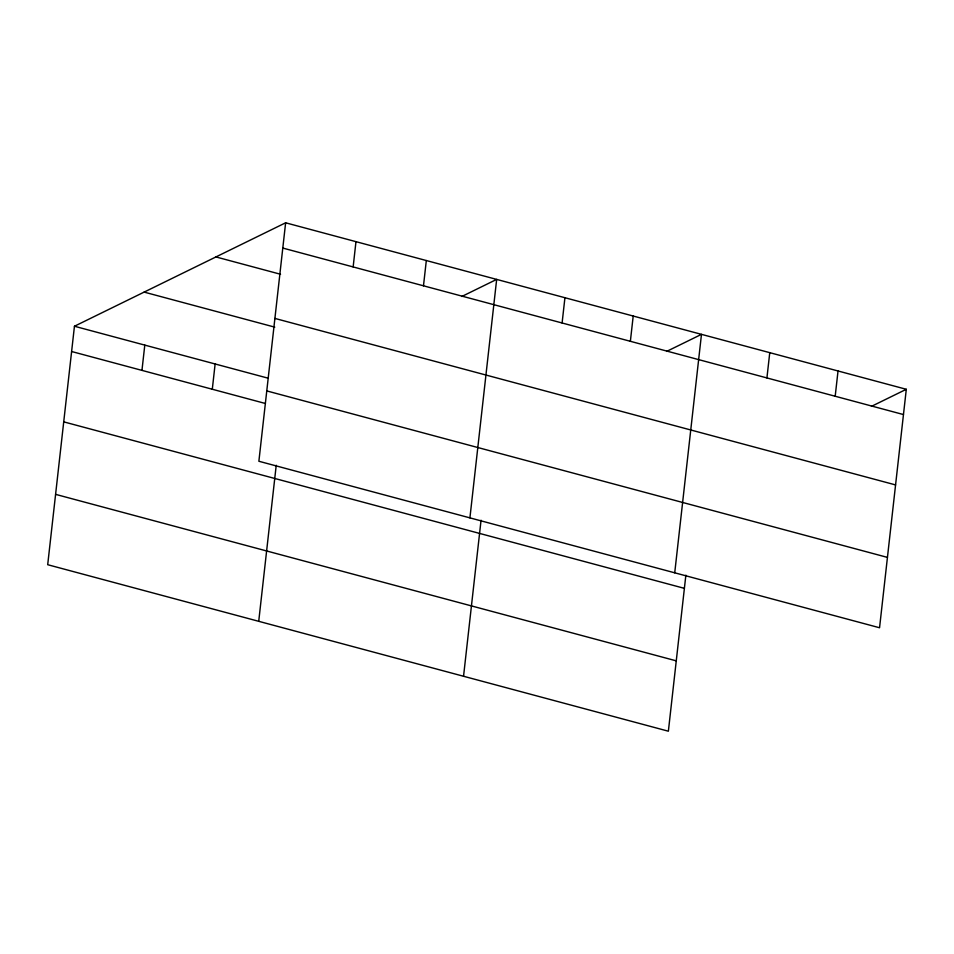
<?xml version="1.0" encoding="UTF-8"?>
<svg xmlns="http://www.w3.org/2000/svg" width="954" height="954" viewBox="0 0 954 954"><rect width="100%" height="100%" fill="white"/><g stroke="black" fill="none" stroke-linecap="round" stroke-linejoin="round"><path stroke-width="1.43" d="M285.628 222.795L258.88 461.259L879.552 627.756L906.3 389.292L285.628 222.795L74.448 326.244L47.7 564.708L668.372 731.205L685.866 575.167M141.955 370.379L144.793 345.109M212.301 389.244L215.127 363.975M258.725 621.316L276.231 465.278M353.147 266.929L355.973 241.672M423.481 285.806L426.319 260.537M469.917 517.867L496.664 279.403L461.819 296.479M463.549 676.255L481.054 520.228M562.097 322.989L564.935 297.72M630.367 341.305L633.206 316.036M674.728 572.817L701.476 334.353L666.631 351.418M766.921 377.927L769.759 352.67M835.191 396.244L838.029 370.975M871.455 406.368L906.3 389.292M282.801 248.064L903.462 414.561M215.938 256.936L280.548 274.263M274.907 318.421L895.579 484.918M144.137 292.103L274.776 327.15M74.448 326.244L268.253 378.225M266.774 390.913L887.447 557.398M71.61 351.513L265.415 403.494M63.727 421.859L684.388 588.356M55.594 494.351L676.255 660.848"/></g></svg>
